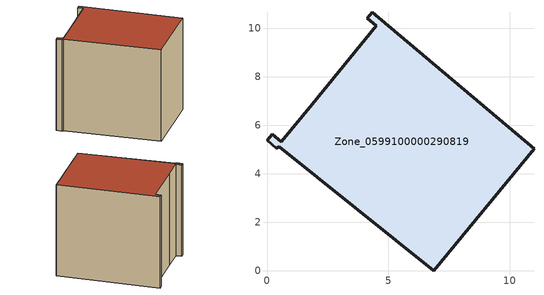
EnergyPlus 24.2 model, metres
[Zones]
Zone_0599100000290819
 floor ground (C_G): 0.39,5.06 0,5.37 0.21,5.63 0.59,5.31 1.86,6.86 4.51,10.09 4.13,10.41 4.34,10.66 11,5.03 6.86,0 0.51,5.12 z0
 wall outside (C_F): 4.51,10.09 1.86,6.86 0.59,5.31 0.21,5.63 0,5.37 0.39,5.06 0.51,5.12 6.86,0 11,5.03 4.34,10.66 4.13,10.41 4.51,10.09 z0:8.04
 roof outside (C_R): 0,5.37 0.39,5.06 0.51,5.12 6.86,0 11,5.03 4.34,10.66 4.13,10.41 4.51,10.09 1.86,6.86 0.59,5.31 0.21,5.63 z8.04
[BUILDING]
Pand.0599100000290819: North Axis=0; Terrain=City; Loads Convergence Tolerance Value=0.04; Temperature Convergence Tolerance Value=0.4; Solar Distribution=FullExterior; Maximum Number of Warmup Days=25; Minimum Number of Warmup Days=1
[Site:Location]
Rotterdam.The.Hague.AP_ZH_NLD Design_Conditions: Latitude=51.96; Longitude=4.45; Time Zone=1; Elevation=-4.5
[SITE:GROUNDTEMPERATURE:BUILDINGSURFACE]
18, 18, 18, 18, 18, 18, 18, 18, 18, 18, 18, 18
[MATERIAL] Thermal Absorptance=0.9; Solar Absorptance=0.7; Visible Absorptance=0.7
Name | Roughness | Thickness | Conductivity | Density | Specific Heat
G.TI.1946-1964 | MediumSmooth | 0.15 | 1 | 540 | 1210
F.TI.1946-1964 | Rough | 0.3 | 0.857143 | 1920 | 840
R.TI.1946-1964 | MediumRough | 0.2 | 0.277778 | 1500 | 1000
[CONSTRUCTION]
C_G: G.TI.1946-1964
C_F: F.TI.1946-1964
C_R: R.TI.1946-1964
[ZONE]
Zone_0599100000290819: Type=1; Multiplier=1; Ceiling Height=Autocalculate; Volume=Autocalculate; Floor Area=autocalculate; Part of Total Floor Area=Yes
[ZONEINFILTRATION:DESIGNFLOWRATE]
Infil_Zone_0599100000290819: Zone or ZoneList or Space or SpaceList=Zone_0599100000290819; Schedule=AlwaysOn; Design Flow Rate Calculation Method=Flow/Area; Flow Rate per Floor Area=0.003; Constant Term Coefficient=1; Temperature Term Coefficient=0; Velocity Term Coefficient=0; Velocity Squared Term Coefficient=0
[HVACTEMPLATE:ZONE:IDEALLOADSAIRSYSTEM]
Zone_0599100000290819: Maximum Heating Supply Air Temperature=50; Minimum Cooling Supply Air Temperature=13; Maximum Heating Supply Air Humidity Ratio=0.0156; Minimum Cooling Supply Air Humidity Ratio=0.0077; Heating Limit=NoLimit; Cooling Limit=NoLimit; Dehumidification Control Type=ConstantSensibleHeatRatio; Cooling Sensible Heat Ratio=0.7; Dehumidification Setpoint=60; Humidification Control Type=None; Humidification Setpoint=30; Outdoor Air Method=None; Outdoor Air Flow Rate per Person=0.00944; Outdoor Air Flow Rate per Zone Floor Area=0; Outdoor Air Flow Rate per Zone=0; Demand Controlled Ventilation Type=None; Outdoor Air Economizer Type=NoEconomizer; Heat Recovery Type=None; Sensible Heat Recovery Effectiveness=0.7; Latent Heat Recovery Effectiveness=0.65
[ZONECONTROL:THERMOSTAT]
ThermostatControl_Zone_0599100000290819: Zone or ZoneList=Zone_0599100000290819; Control Type Schedule=DualSetpointControlType; Control 1=Thermostat_Zone_0599100000290819; Temperature Difference Between Cutout And Setpoint=0
[THERMOSTATSETPOINT:DUALSETPOINT]
Thermostat_Zone_0599100000290819: Heating Setpoint Temperature Schedule=HeatingSetpoint_Zone_0599100000290819; Cooling Setpoint Temperature Schedule=CoolingSetpoint_Zone_0599100000290819
[SCHEDULE:COMPACT]
HeatingSetpoint_Zone_0599100000290819: Through: 12/31, For: AllDays, Until: 24:00, 21
CoolingSetpoint_Zone_0599100000290819: Through: 12/31, For: AllDays, Until: 24:00, 24
DualSetpointControlType: Through: 12/31, For: AllDays, Until: 24:00, 4
AlwaysOn: Through: 12/31, For: AllDays, Until: 24:00, 1
